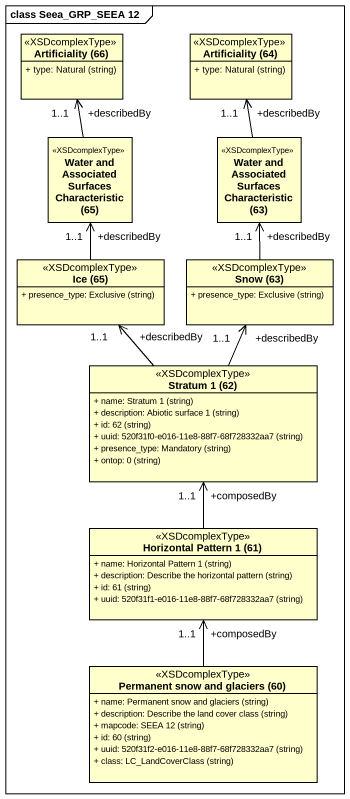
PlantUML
@startuml
mainframe class Seea_GRP_SEEA 12
hide circle
hide empty members
skinparam classAttributeIconSize 0
class "Artificiality (66)" as Artificiality_66 <<XSDcomplexType>> {
  {field} + type: Natural (string)
}
class "Artificiality (64)" as Artificiality_64 <<XSDcomplexType>> {
  {field} + type: Natural (string)
}
class "Water and Associated Surfaces Characteristic (65)" as Water_and_Associated <<XSDcomplexType>>
class "Water and Associated Surfaces Characteristic (63)" as Water_and_Associated_2 <<XSDcomplexType>>
class "Ice (65)" as Ice_65 <<XSDcomplexType>> {
  {field} + presence_type: Exclusive (string)
}
class "Snow (63)" as Snow_63 <<XSDcomplexType>> {
  {field} + presence_type: Exclusive (string)
}
class "Stratum 1 (62)" as Stratum_1_62 <<XSDcomplexType>> {
  {field} + name: Stratum 1 (string)
  {field} + description: Abiotic surface 1 (string)
  {field} + id: 62 (string)
  {field} + uuid: 520f31f0-e016-11e8-88f7-68f728332aa7 (string)
  {field} + presence_type: Mandatory (string)
  {field} + ontop: 0 (string)
}
class "Horizontal Pattern 1 (61)" as Horizontal_Pattern_1_61 <<XSDcomplexType>> {
  {field} + name: Horizontal Pattern 1 (string)
  {field} + description: Describe the horizontal pattern (string)
  {field} + id: 61 (string)
  {field} + uuid: 520f31f1-e016-11e8-88f7-68f728332aa7 (string)
}
class "Permanent snow and glaciers (60)" as Permanent_snow_and_glaciers <<XSDcomplexType>> {
  {field} + name: Permanent snow and glaciers (string)
  {field} + description: Describe the land cover class (string)
  {field} + mapcode: SEEA 12 (string)
  {field} + id: 60 (string)
  {field} + uuid: 520f31f2-e016-11e8-88f7-68f728332aa7 (string)
  {field} + class: LC_LandCoverClass (string)
}
Water_and_Associated -up-> "+describedBy\n1..1" Artificiality_66
Water_and_Associated_2 -up-> "+describedBy\n1..1" Artificiality_64
Ice_65 -up-> "+describedBy\n1..1" Water_and_Associated
Snow_63 -up-> "+describedBy\n1..1" Water_and_Associated_2
Stratum_1_62 -up-> "+describedBy\n1..1" Ice_65
Stratum_1_62 -up-> "+describedBy\n1..1" Snow_63
Horizontal_Pattern_1_61 -up-> "+composedBy\n1..1" Stratum_1_62
Permanent_snow_and_glaciers -up-> "+composedBy\n1..1" Horizontal_Pattern_1_61
@enduml
